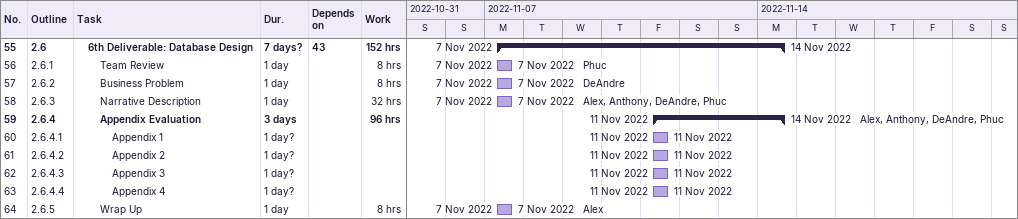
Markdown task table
| ID | WBS | Task | Duration | Start | Finish | Predecessors | Resources | Work (h) |
|---|---|---|---|---|---|---|---|---|
| 55 | 2.6 | **6th Deliverable: Database Design** | 7d? | 2022-11-07 | 2022-11-14 | 43 |  | 152 |
| 56 | 2.6.1 | Team Review | 1d | 2022-11-07 | 2022-11-07 |  | Phuc | 8 |
| 57 | 2.6.2 | Business Problem | 1d | 2022-11-07 | 2022-11-07 |  | DeAndre | 8 |
| 58 | 2.6.3 | Narrative Description | 1d | 2022-11-07 | 2022-11-07 |  | Alex, Anthony, DeAndre, Phuc | 32 |
| 59 | 2.6.4 | **Appendix Evaluation** | 3d | 2022-11-11 | 2022-11-14 |  | Alex, Anthony, DeAndre, Phuc | 96 |
| 60 | 2.6.4.1 | Appendix 1 | 1d? | 2022-11-11 | 2022-11-11 |  |  |  |
| 61 | 2.6.4.2 | Appendix 2 | 1d? | 2022-11-11 | 2022-11-11 |  |  |  |
| 62 | 2.6.4.3 | Appendix 3 | 1d? | 2022-11-11 | 2022-11-11 |  |  |  |
| 63 | 2.6.4.4 | Appendix 4 | 1d? | 2022-11-11 | 2022-11-11 |  |  |  |
| 64 | 2.6.5 | Wrap Up | 1d | 2022-11-07 | 2022-11-07 |  | Alex | 8 |
